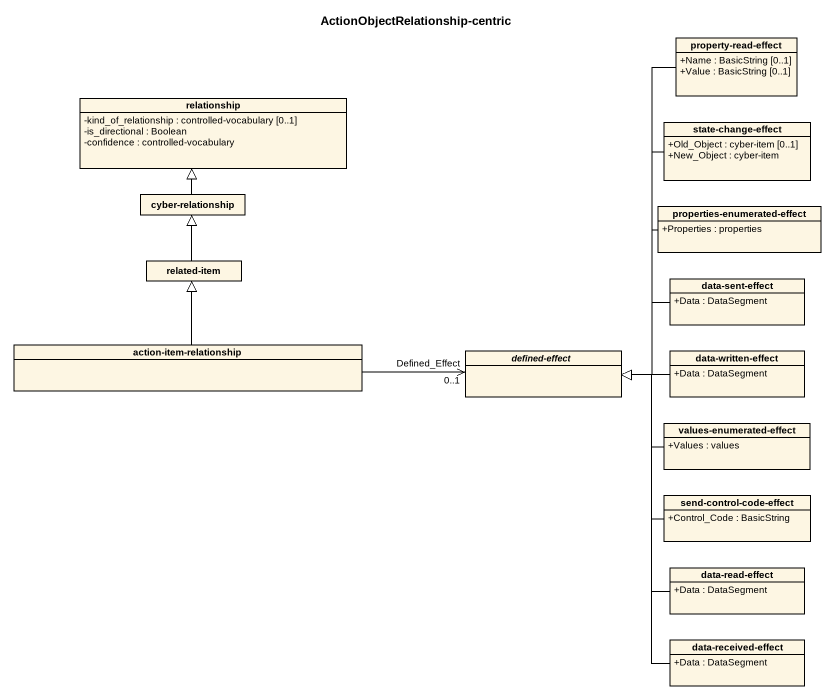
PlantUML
@startuml
title ActionObjectRelationship-centric
hide circle
hide empty members
skinparam classAttributeIconSize 0
class "property-read-effect" as property_read_effect {
  +Name : BasicString [0..1]
  +Value : BasicString [0..1]
}
class relationship {
  -kind_of_relationship : controlled-vocabulary [0..1]
  -is_directional : Boolean
  -confidence : controlled-vocabulary
}
class "state-change-effect" as state_change_effect {
  +Old_Object : cyber-item [0..1]
  +New_Object : cyber-item
}
class "cyber-relationship" as cyber_relationship
class "properties-enumerated-effect" as properties_enumerated_effect {
  +Properties : properties
}
class "related-item" as related_item
class "data-sent-effect" as data_sent_effect {
  +Data : DataSegment
}
class "action-item-relationship" as action_item_relationship
abstract class "defined-effect" as defined_effect
class "data-written-effect" as data_written_effect {
  +Data : DataSegment
}
class "values-enumerated-effect" as values_enumerated_effect {
  +Values : values
}
class "send-control-code-effect" as send_control_code_effect {
  +Control_Code : BasicString
}
class "data-read-effect" as data_read_effect {
  +Data : DataSegment
}
class "data-received-effect" as data_received_effect {
  +Data : DataSegment
}
property_read_effect --|> defined_effect
state_change_effect --|> defined_effect
cyber_relationship -up-|> relationship
properties_enumerated_effect --|> defined_effect
related_item -up-|> cyber_relationship
data_sent_effect -left-|> defined_effect
action_item_relationship -up-|> related_item
defined_effect "Defined_Effect\n0..1" <-left- action_item_relationship
data_written_effect -left-|> defined_effect
values_enumerated_effect -left-|> defined_effect
send_control_code_effect -up-|> defined_effect
data_read_effect -up-|> defined_effect
data_received_effect -up-|> defined_effect
@enduml
